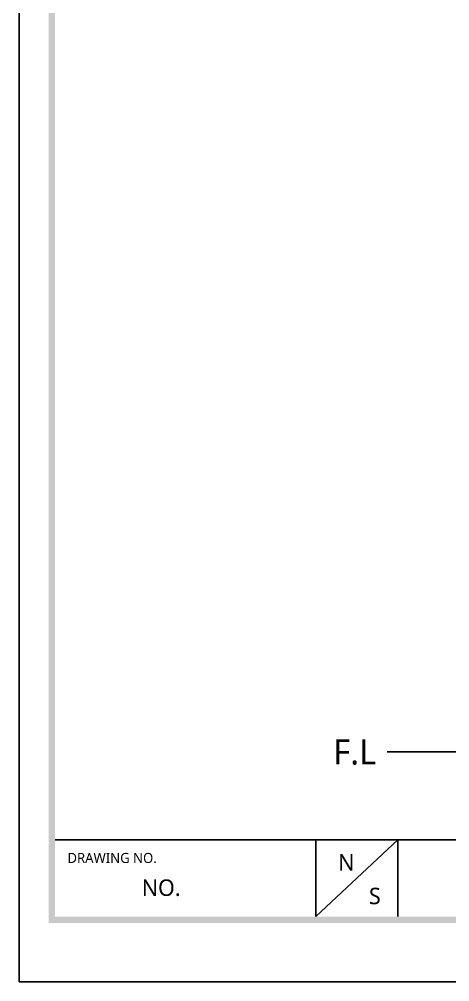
# Model space of a CAD drawing. Extents: x 0 to 16296672895, y -37409619871 to 0.
# Drawn here: x 16296671791.1 to 16296671982.9, y -37409618103.6 to -37409617674.7 of the extents above; entities that cross this region are included whole.
import ezdxf

# ---------------------------------------------------------------- set-up
doc = ezdxf.new("R2010")
doc.units = 0
doc.header["$LTSCALE"] = 10
doc.header["$MEASUREMENT"] = 0
doc.layers.get('0').update_dxf_attribs({"linetype": 'CONTINUOUS'})
doc.layers.add('치수선', color=7, linetype='CONTINUOUS', lineweight=25)
doc.styles.add('Daelim Dimension', font='NanumGothic_1.ttf')

msp = doc.modelspace()

# ---------------------------------------------------------------- linework, layer by layer
at = {"color": 5}
msp.add_line((16296671807.02898, -37409618040.309692), (16296672697.901211, -37409618040.309692), dxfattribs=at)
at = {"color": 5, "ltscale": 40}
for p, q in [((16296671923.190519, -37409618040.309692), (16296671923.190519, -37409618074.549767)), ((16296671923.190519, -37409618040.309692), (16296671923.190519, -37409618074.549767)), ((16296671959.835871, -37409618040.309692), (16296671923.190519, -37409618074.549767)), ((16296671959.835871, -37409618040.309692), (16296671923.190519, -37409618074.549767)), ((16296671959.835871, -37409618040.309692), (16296671959.835871, -37409618074.549767)), ((16296671959.835871, -37409618040.309692), (16296671959.835871, -37409618074.549767))]:
    msp.add_line(p, q, dxfattribs=at)
at = {"color": 2}
msp.add_lwpolyline([(16296671791.095221, -37409617325.708862), (16296672895.440769, -37409617325.708862), (16296672895.440769, -37409618103.587517), (16296671791.095221, -37409618103.587517)], close=True, dxfattribs=at)
at = {"ltscale": 0.5}
msp.add_lwpolyline([(16296671791.095221, -37409617325.708862), (16296672895.440769, -37409617325.708862), (16296672895.440769, -37409618103.587517), (16296671791.095221, -37409618103.587517)], close=True, dxfattribs=at)
at = {"color": 5, "ltscale": 40}
for points in [[(16296671804.199221, -37409617338.812859), (16296671807.02898, -37409617338.812859), (16296671804.199221, -37409618077.379532), (16296671807.02898, -37409618074.549767)], [(16296672882.336769, -37409618077.379532), (16296672879.50701, -37409618074.549767), (16296671804.199221, -37409618077.379532), (16296671807.02898, -37409618074.549767)]]:
    msp.add_trace(points, dxfattribs=at)
at = {"layer": '치수선'}
msp.add_line((16296672639.050211, -37409618001.128387), (16296671954.985229, -37409618001.128387), dxfattribs=at)

# ---------------------------------------------------------------- texts
at = {"color": 5, "ltscale": 40, "style": 'Daelim Dimension'}
msp.add_text('DRAWING NO.', height=4.48417393, dxfattribs=at).set_placement((16296671812.56546, -37409618050.668648))
at = {"char_height": 7.33824, "attachment_point": 1, "style": 'Daelim Dimension'}
for s, insert, width in [('N', (16296671933.15757, -37409618046.729088), 10.2413101), ('NO.', (16296671845.677999, -37409618058.002701), 46.03535868), ('S', (16296671946.92733, -37409618061.68631), 10.2413101)]:
    msp.add_mtext(s, dxfattribs=dict(at, insert=insert, width=width))
at = {"layer": '치수선', "insert": (16296671950.169729, -37409617995.520187), "char_height": 11.25, "attachment_point": 3, "style": 'Daelim Dimension'}
msp.add_mtext_dynamic_manual_height_columns('F.L', width=17.41092732, gutter_width=12.5, heights=[0], dxfattribs=at)

doc.saveas('drawing.dxf')
